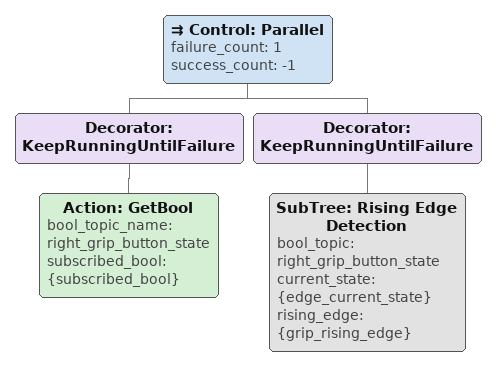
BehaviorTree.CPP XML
<Control ID="Parallel" failure_count="1" success_count="-1">
  <!--Branch 1: Monitor grip button state continuously-->
  <Decorator ID="KeepRunningUntilFailure">
    <Action ID="GetBool" bool_topic_name="right_grip_button_state" subscribed_bool="{subscribed_bool}"/>
  </Decorator>
  <!--Branch 2: Rising Edge Detection - keep running forever to detect multiple edges-->
  <Decorator ID="KeepRunningUntilFailure">
    <SubTree ID="Rising Edge Detection" bool_topic="right_grip_button_state" current_state="{edge_current_state}" rising_edge="{grip_rising_edge}"/>
  </Decorator>
</Control>
